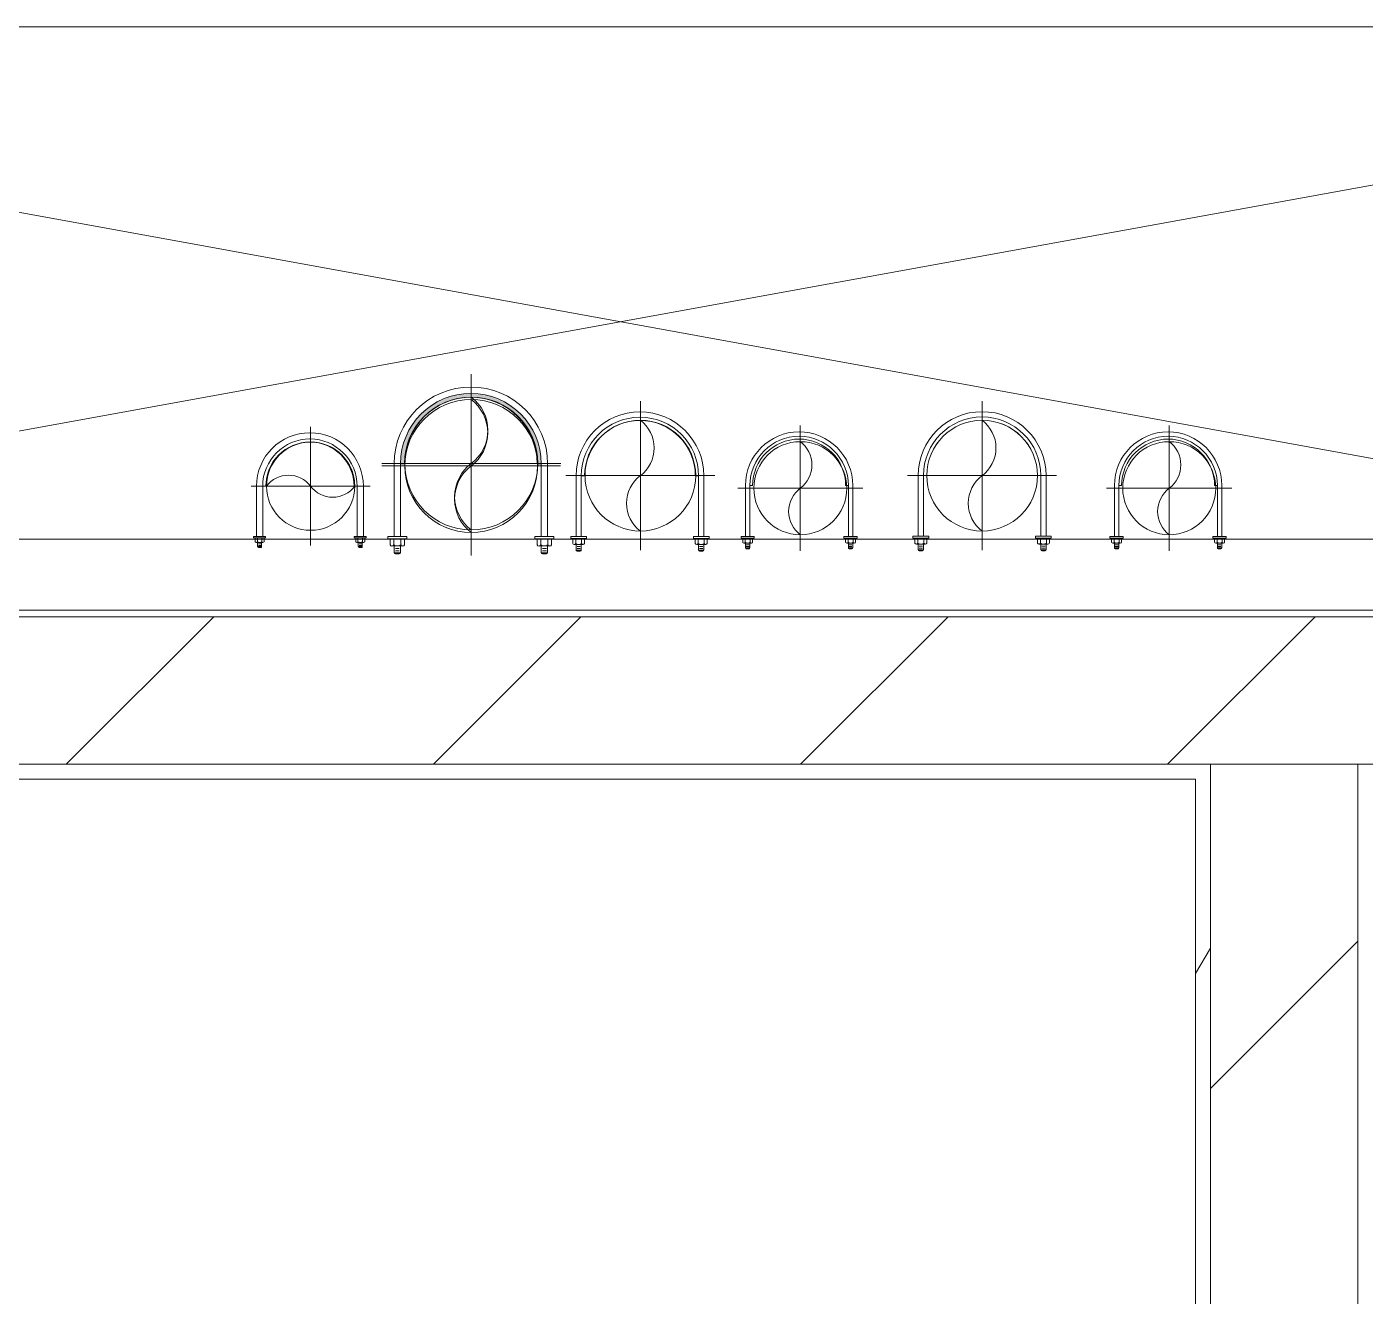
# Model space of a CAD drawing. Header units: millimetres. Extents: x 5356 to 209803, y -16346 to 109894.
# Drawn here: x 84275 to 85183, y 30676 to 31537 of the extents above; entities that cross this region are included whole.
import ezdxf

# ---------------------------------------------------------------- set-up
doc = ezdxf.new("R2010")
doc.units = ezdxf.units.MM
doc.linetypes.add('IMPORT-CENTER _3_', pattern=[10.16, 6.35, -1.27, 1.27, -1.27])
for name, color, linetype, lineweight in [('0-1', 7, 'Continuous', 5), ('0-2', 9, 'Continuous', 9), ('A-WALL-1', 253, 'Continuous', 18), ('A-WALL-2', 9, 'Continuous', 9), ('A-WALL-3', 113, 'Continuous', 18), ('A-WALL-PATT-1', 10, 'Continuous', 9), ('A-WALL-PATT-3', 111, 'Continuous', 9), ('G-IMPT', 8, 'Continuous', 9), ('G-IMPT-2', 8, 'IMPORT-CENTER _3_', 9), ('I-WALL-1', 253, 'Continuous', 18), ('M-EQPM', 50, 'Continuous', 9)]:
    doc.layers.add(name, color=color, linetype=linetype, lineweight=lineweight)
pattern_1 = [(45, (0, 0), (-124.4508, 124.4508), [])]
pattern_2 = [(0, (0, 0), (894.08, 223.52), [73.762, -596.798, 73.762, -596.798, -3576.32]), (0, (0, 0), (894.08, 223.52), [-1341.12, 73.762, -1267.358, 73.762, -596.798, -1564.64]), (0, (0, 0), (894.08, 223.52), [-3352.8, 73.762, -373.278, 73.762, -1043.838]), (120, (335.28, 111.76), (-640.614, 662.536), [73.762, -596.798, 73.762, -4173.118]), (120, (335.28, 111.76), (-640.614, 662.536), [-744.322, -596.798, 73.762, -1267.358, -2235.2]), (120, (335.28, 111.76), (-640.614, 662.536), [-2682.24, 73.762, -596.798, 73.762, -1490.878]), (120, (335.28, 111.76), (-640.614, 662.536), [-3426.562, -373.278, 73.762, -1043.838]), (240, (447.04, 558.8), (-253.466, -886.056), [73.762, -596.798, 73.762, -4173.118]), (240, (447.04, 558.8), (-253.466, -886.056), [-744.322, -596.798, 73.762, -1267.358, -2235.2]), (240, (447.04, 558.8), (-253.466, -886.056), [-2682.24, 73.762, -596.798, 73.762, -1490.878]), (240, (447.04, 558.8), (-253.466, -886.056), [-3426.562, -373.278, 73.762, -1043.838])]

# ---------------------------------------------------------------- blocks, each defined once
blk = doc.blocks.new('NCV_TKTC_TANG 1_rvt-1-TKCS_MB ĐỊNH VỊ MỐC TỌA ĐỘ CÔNG TRÌNH')
at = {"layer": 'A-WALL-PATT-1'}
h = blk.add_hatch(dxfattribs=at)
h.set_pattern_fill('FP_4', color=256, style=0, pattern_type=2)
h.set_pattern_definition(pattern_2)
h.paths.add_polyline_path([(85067.56, 31026.94), (85077.56, 31026.94), (85077.56, 31036.94), (83577.56, 31036.94), (83577.56, 31026.94), (84639.83, 31026.94)])
h = blk.add_hatch(dxfattribs=at)
h.set_pattern_fill('FP_2', color=256, style=0, pattern_type=2)
h.set_pattern_definition(pattern_1)
h.paths.add_polyline_path([(85177.56, 28636.94), (85177.56, 28736.94), (85077.56, 28736.94), (85077.56, 28636.94)])
h.paths.add_polyline_path([(85077.56, 29536.94), (85177.56, 29536.94), (85177.56, 31036.94), (85077.56, 31036.94), (85077.56, 30008.11)])
h = blk.add_hatch(dxfattribs=at)
h.set_pattern_fill('FP_4', color=256, style=0, pattern_type=2)
h.set_pattern_definition(pattern_2)
h.paths.add_polyline_path([(85067.56, 28646.94), (85077.56, 28646.94), (85077.56, 28736.94), (85067.56, 28736.94), (85067.56, 28728.94)])
h.paths.add_polyline_path([(85077.56, 29536.94), (85077.56, 31026.94), (85067.56, 31026.94), (85067.56, 29536.94)])
at = {"layer": 'A-WALL-1'}
for p, q in [((85177.56, 31036.94), (85077.56, 31036.94)), ((85077.56, 31036.94), (85077.56, 31026.94))]:
    blk.add_line(p, q, dxfattribs=at)
at = {"layer": 'A-WALL-2'}
for p, q in [((85177.56, 29536.94), (85177.56, 31036.94)), ((85077.56, 31026.94), (85077.56, 29536.94)), ((85077.56, 29536.94), (85077.56, 31026.94))]:
    blk.add_line(p, q, dxfattribs=at)
at = {"layer": 'I-WALL-1'}
for p, q in [((85077.56, 31036.94), (83577.56, 31036.94)), ((85077.56, 31026.94), (85077.56, 31036.94)), ((83587.56, 31026.94), (85067.56, 31026.94)), ((85067.56, 31026.94), (85067.56, 29536.94))]:
    blk.add_line(p, q, dxfattribs=at)
blk = doc.blocks.new('TKTC_XREF_251221_MB TANG 1 - TKTC_XREF_260130_MB TANG 1_dwg_CUM U_DN150-4202127-TKCS_MB ĐỊNH VỊ MỐC TỌA ĐỘ CÔNG TRÌNH')
at = {"layer": 'G-IMPT'}
blk.add_hatch(color=256, dxfattribs=at).paths.add_polyline_path([(445976.8, 374014), (445999.8, 374010.9), (446021.3, 374002), (446039.7, 373987.9), (446053.8, 373969.5), (446062.7, 373948), (446065.8, 373925), (446062.7, 373901.9), (446053.8, 373880.5), (446039.7, 373862), (446021.3, 373847.9), (445999.8, 373839), (445976.8, 373836), (445976.8, 373841), (445998.5, 373843.8), (446018.8, 373852.2), (446036.2, 373865.6), (446049.5, 373883), (446057.9, 373903.2), (446060.8, 373925), (446057.9, 373946.7), (446049.5, 373967), (446036.2, 373984.4), (446018.8, 373997.7), (445998.5, 374006.1), (445976.8, 374009)])
for p, q in [((445862.8, 374015.5), (445862.8, 374020.5)), ((445866.7, 374015.5), (445866.7, 374020.5)), ((445869.7, 374015.5), (445869.7, 374020.5)), ((445872.8, 374011.2), (445872.8, 374024.7)), ((445881.8, 374022.5), (445874.3, 374022.5)), ((445881.8, 374013.5), (445874.3, 374013.5)), ((445884.8, 374022), (445976.8, 374022)), ((445862.8, 373834.5), (445862.8, 373829.5)), ((445866.7, 373834.5), (445866.7, 373829.5)), ((445869.7, 373834.5), (445869.7, 373829.5)), ((445872.8, 373838.7), (445872.8, 373825.2)), ((445881.8, 373836.5), (445874.3, 373836.5)), ((445881.8, 373827.5), (445874.3, 373827.5)), ((445884.8, 373828), (445976.8, 373828))]:
    blk.add_line(p, q, dxfattribs=at)
at = {"layer": 'G-IMPT', "flags": 128}
for points in [[(445881.8, 374009), (445881.8, 374006), (445884.8, 374006), (445884.8, 374030), (445881.8, 374030), (445881.8, 374027)], [(445872.8, 374014), (445864.3, 374014), (445864.3, 374022), (445872.8, 374022)], [(445874.3, 374027), (445881.8, 374027), (445881.8, 374009), (445874.3, 374009)], [(445884.8, 374014), (445976.8, 374014), (445976.8, 374009)], [(445881.8, 373841), (445881.8, 373844), (445884.8, 373844), (445884.8, 373820), (445881.8, 373820), (445881.8, 373823)], [(445872.8, 373836), (445864.3, 373836), (445864.3, 373828), (445872.8, 373828)], [(445874.3, 373823), (445881.8, 373823), (445881.8, 373841), (445874.3, 373841)], [(445884.8, 373836), (445976.8, 373836), (445976.8, 373841)]]:
    blk.add_lwpolyline(points, dxfattribs=at)
at = {"layer": 'G-IMPT'}
for centre, radius, start, end in [((445864.3, 374020.5), 1.5, 90, 180), ((445864.3, 374015.5), 1.5, 180, 270), ((445875.2, 374024.7), 2.44, 112.6199, 247.3801), ((445880.3, 374018), 7.5, 143.1301, 216.8699), ((445875.2, 374011.2), 2.44, 112.6199, 247.3801), ((445976.8, 373925), 97, 270, 90), ((445976.8, 373925), 89, 270, 90), ((445976.8, 373925), 84, 270, 90), ((445864.3, 373834.5), 1.5, 90, 180), ((445864.3, 373829.5), 1.5, 180, 270), ((445875.2, 373838.7), 2.44, 112.6199, 247.3801), ((445880.3, 373832), 7.5, 143.1301, 216.8699), ((445875.2, 373825.2), 2.44, 112.6199, 247.3801)]:
    blk.add_arc(centre, radius, start, end, dxfattribs=at)
blk = doc.blocks.new('TKTC_XREF_251221_MB TANG 1 - TKTC_XREF_260130_MB TANG 1_dwg_CUM U_DN150-V321-TKCS_MB ĐỊNH VỊ MỐC TỌA ĐỘ CÔNG TRÌNH')
at = {"layer": 'G-IMPT'}
for p, q in [((445862.8, 374015.5), (445862.8, 374020.5)), ((445866.7, 374015.5), (445866.7, 374020.5)), ((445869.7, 374015.5), (445869.7, 374020.5)), ((445872.8, 374011.2), (445872.8, 374024.7)), ((445881.8, 374022.5), (445874.3, 374022.5)), ((445881.8, 374013.5), (445874.3, 374013.5)), ((445884.8, 374022), (445976.8, 374022)), ((445862.8, 373834.5), (445862.8, 373829.5)), ((445866.7, 373834.5), (445866.7, 373829.5)), ((445869.7, 373834.5), (445869.7, 373829.5)), ((445872.8, 373838.7), (445872.8, 373825.2)), ((445881.8, 373836.5), (445874.3, 373836.5)), ((445884.8, 373828), (445976.8, 373828)), ((445881.8, 373827.5), (445874.3, 373827.5))]:
    blk.add_line(p, q, dxfattribs=at)
at = {"layer": 'G-IMPT', "flags": 128}
for points in [[(445872.8, 374014), (445864.3, 374014), (445864.3, 374022), (445872.8, 374022)], [(445874.3, 374027), (445881.8, 374027), (445881.8, 374009), (445874.3, 374009)], [(445881.8, 374009), (445881.8, 374006), (445884.8, 374006), (445884.8, 374030), (445881.8, 374030), (445881.8, 374027)], [(445884.8, 374014), (445976.8, 374014), (445976.8, 374009)], [(445872.8, 373836), (445864.3, 373836), (445864.3, 373828), (445872.8, 373828)], [(445874.3, 373823), (445881.8, 373823), (445881.8, 373841), (445874.3, 373841)], [(445881.8, 373841), (445881.8, 373844), (445884.8, 373844), (445884.8, 373820), (445881.8, 373820), (445881.8, 373823)], [(445884.8, 373836), (445976.8, 373836), (445976.8, 373841)]]:
    blk.add_lwpolyline(points, dxfattribs=at)
at = {"layer": 'G-IMPT'}
for centre, radius, start, end in [((445864.3, 374020.5), 1.5, 90, 180), ((445864.3, 374015.5), 1.5, 180, 270), ((445875.2, 374024.7), 2.44, 112.6199, 247.3801), ((445880.3, 374018), 7.5, 143.1301, 216.8699), ((445875.2, 374011.2), 2.44, 112.6199, 247.3801), ((445976.8, 373925), 97, 270, 90), ((445976.8, 373925), 89, 270, 90), ((445976.8, 373925), 84, 270, 90), ((445864.3, 373834.5), 1.5, 90, 180), ((445864.3, 373829.5), 1.5, 180, 270), ((445875.2, 373838.7), 2.44, 112.6199, 247.3801), ((445880.3, 373832), 7.5, 143.1301, 216.8699), ((445875.2, 373825.2), 2.44, 112.6199, 247.3801)]:
    blk.add_arc(centre, radius, start, end, dxfattribs=at)
blk = doc.blocks.new('TKTC_XREF_251221_MB TANG 1 - TKTC_XREF_260130_MB TANG 1_dwg_CUM U_DN100-V322-TKCS_MB ĐỊNH VỊ MỐC TỌA ĐỘ CÔNG TRÌNH')
at = {"layer": 'G-IMPT'}
for p, q in [((-72.7, 69.3), (-72.7, 60.7)), ((-79.1, 66.6), (-79.1, 63.4)), ((-76.6, 66.6), (-76.6, 63.4)), ((-74.6, 66.6), (-74.6, 63.4)), ((-66.9, 67.9), (-71.7, 67.9)), ((-66.9, 62.1), (-71.7, 62.1)), ((-65, 69), (0, 69)), ((-79.1, -63.4), (-79.1, -66.6)), ((-76.6, -63.4), (-76.6, -66.6)), ((-74.6, -63.4), (-74.6, -66.6)), ((-72.7, -60.7), (-72.7, -69.3)), ((-66.9, -62.1), (-71.7, -62.1)), ((-66.9, -67.9), (-71.7, -67.9)), ((-65, -69), (0, -69))]:
    blk.add_line(p, q, dxfattribs=at)
at = {"layer": 'G-IMPT', "flags": 128}
for points in [[(-71.7, 59.2), (-66.9, 59.2), (-66.9, 70.8), (-71.7, 70.8)], [(-66.9, 70.8), (-66.9, 72.7), (-65, 72.7), (-65, 57.3), (-66.9, 57.3), (-66.9, 59.2)], [(-72.7, 67.6), (-78.1, 67.6), (-78.1, 62.4), (-72.7, 62.4)], [(-65, 61), (0, 61), (0, 57)], [(-72.7, -62.4), (-78.1, -62.4), (-78.1, -67.6), (-72.7, -67.6)], [(-71.7, -70.8), (-66.9, -70.8), (-66.9, -59.2), (-71.7, -59.2)], [(-66.9, -59.2), (-66.9, -57.3), (-65, -57.3), (-65, -72.7), (-66.9, -72.7), (-66.9, -70.8)], [(-65, -61), (0, -61), (0, -57)]]:
    blk.add_lwpolyline(points, dxfattribs=at)
at = {"layer": 'G-IMPT'}
for centre, radius, start, end in [((-71.1, 69.3), 1.56, 112.6199, 247.3801), ((-78.1, 66.6), 0.96, 90, 180), ((-78.1, 63.4), 0.96, 180, 270), ((-67.9, 65), 4.8, 143.1301, 216.8699), ((-71.1, 60.7), 1.56, 112.6199, 247.3801), ((0, 0), 69, 270, 90), ((0, 0), 61, 270, 90), ((0, 0), 57, 270, 90), ((-78.1, -63.4), 0.96, 90, 180), ((-78.1, -66.6), 0.96, 180, 270), ((-71.1, -60.7), 1.56, 112.6199, 247.3801), ((-67.9, -65), 4.8, 143.1301, 216.8699), ((-71.1, -69.3), 1.56, 112.6199, 247.3801)]:
    blk.add_arc(centre, radius, start, end, dxfattribs=at)
blk = doc.blocks.new('TKTC_XREF_251221_MB TANG 1 - TKTC_XREF_260130_MB TANG 1_dwg_$cc-V211-TKCS_MB ĐỊNH VỊ MỐC TỌA ĐỘ CÔNG TRÌNH')
at = {"layer": 'G-IMPT'}
blk.add_circle((0, 0), 0.5, dxfattribs=at)
for centre, radius, start, end in [((0, 0), 0.5, 90, 270), ((0.188, 0.25), 0.313, 126.8699, 233.1301), ((-0.188, -0.25), 0.313, 306.8699, 53.1301)]:
    blk.add_arc(centre, radius, start, end, dxfattribs=at)
at = {"layer": 'G-IMPT-2'}
for p, q in [((0, -0.673), (0, 0.673)), ((-0.673, 0), (0.673, 0))]:
    blk.add_line(p, q, dxfattribs=at)
blk = doc.blocks.new('TKTC_XREF_251221_MB TANG 1 - TKTC_XREF_260130_MB TANG 1_dwg_$cc-4202128-TKCS_MB ĐỊNH VỊ MỐC TỌA ĐỘ CÔNG TRÌNH')
at = {"layer": 'G-IMPT'}
blk.add_circle((0, 0), 0.5, dxfattribs=at)
for centre, radius, start, end in [((0, 0), 0.5, 90, 270), ((0.188, 0.25), 0.313, 126.8699, 233.1301), ((-0.188, -0.25), 0.313, 306.8699, 53.1301)]:
    blk.add_arc(centre, radius, start, end, dxfattribs=at)
at = {"layer": 'G-IMPT-2'}
for p, q in [((0, -0.673), (0, 0.673)), ((-0.673, 0), (0.673, 0))]:
    blk.add_line(p, q, dxfattribs=at)
blk = doc.blocks.new('TKTC_XREF_251221_MB TANG 1 - TKTC_XREF_260130_MB TANG 1_dwg-4202109-TKCS_MB ĐỊNH VỊ MỐC TỌA ĐỘ CÔNG TRÌNH')
at = {"layer": 'G-IMPT', "flags": 128}
blk.add_lwpolyline([(-119499.17, -370207.15), (-119499.17, -370157.15), (-117948.97, -370157.15), (-117948.97, -370205.32), (-119499.17, -370205.32)], dxfattribs=at)
at = {"extrusion": (0, 0, -1)}
for name, p, xscale, yscale, zscale, rotation in [('TKTC_XREF_251221_MB TANG 1 - TKTC_XREF_260130_MB TANG 1_dwg_$cc-4202128-TKCS_MB ĐỊNH VỊ MỐC TỌA ĐỘ CÔNG TRÌNH', (118575.29, -370107.5), 90.07930181379496, 90.07930181379496, -90.07930181379496, 180), ('TKTC_XREF_251221_MB TANG 1 - TKTC_XREF_260130_MB TANG 1_dwg_$cc-4202128-TKCS_MB ĐỊNH VỊ MỐC TỌA ĐỘ CÔNG TRÌNH', (118575.22, -370105.81), 90.07930181379496, 90.07930181379496, -90.07930181379496, 180), ('TKTC_XREF_251221_MB TANG 1 - TKTC_XREF_260130_MB TANG 1_dwg_CUM U_DN150-4202127-TKCS_MB ĐỊNH VỊ MỐC TỌA ĐỘ CÔNG TRÌNH', (319068.96, -609232.63), 0.5361863203273853, 0.5361863203273853, -0.5361863203273853, 90.00000000000001), ('TKTC_XREF_251221_MB TANG 1 - TKTC_XREF_260130_MB TANG 1_dwg_CUM U_DN150-4202127-TKCS_MB ĐỊNH VỊ MỐC TỌA ĐỘ CÔNG TRÌNH', (319068.96, -609232.63), 0.5361863203273853, 0.5361863203273853, -0.5361863203273853, 90.00000000000001), ('TKTC_XREF_251221_MB TANG 1 - TKTC_XREF_260130_MB TANG 1_dwg_$cc-4202128-TKCS_MB ĐỊNH VỊ MỐC TỌA ĐỘ CÔNG TRÌNH', (118460.56, -370114.04), 75.06608484482913, 75.06608484482913, -75.06608484482913, 180), ('TKTC_XREF_251221_MB TANG 1 - TKTC_XREF_260130_MB TANG 1_dwg_$cc-4202128-TKCS_MB ĐỊNH VỊ MỐC TỌA ĐỘ CÔNG TRÌNH', (118460.56, -370114.04), 75.06608484482913, 75.06608484482913, -75.06608484482913, 180), ('TKTC_XREF_251221_MB TANG 1 - TKTC_XREF_260130_MB TANG 1_dwg_$cc-4202128-TKCS_MB ĐỊNH VỊ MỐC TỌA ĐỘ CÔNG TRÌNH', (118228.86, -370114.04), 75.06608484482913, 75.06608484482913, -75.06608484482913, 180), ('TKTC_XREF_251221_MB TANG 1 - TKTC_XREF_260130_MB TANG 1_dwg_CUM U_DN150-V321-TKCS_MB ĐỊNH VỊ MỐC TỌA ĐỘ CÔNG TRÌNH', (285538.73, -569386.41), 0.4468219336061545, 0.4468219336061545, -0.4468219336061545, 90.00000000000001), ('TKTC_XREF_251221_MB TANG 1 - TKTC_XREF_260130_MB TANG 1_dwg_CUM U_DN150-V321-TKCS_MB ĐỊNH VỊ MỐC TỌA ĐỘ CÔNG TRÌNH', (285538.73, -569386.41), 0.4468219336061545, 0.4468219336061545, -0.4468219336061545, 90.00000000000001), ('TKTC_XREF_251221_MB TANG 1 - TKTC_XREF_260130_MB TANG 1_dwg_CUM U_DN150-V321-TKCS_MB ĐỊNH VỊ MỐC TỌA ĐỘ CÔNG TRÌNH', (285306.74, -569386.23), 0.4468219336061545, 0.4468219336061545, -0.4468219336061545, 90.00000000000001), ('TKTC_XREF_251221_MB TANG 1 - TKTC_XREF_260130_MB TANG 1_dwg_$cc-V211-TKCS_MB ĐỊNH VỊ MỐC TỌA ĐỘ CÔNG TRÌNH', (118684.15, -370121.19), 59.85000000000383, 59.85000000000383, -59.85000000000383, 269.9990086637468), ('TKTC_XREF_251221_MB TANG 1 - TKTC_XREF_260130_MB TANG 1_dwg_CUM U_DN100-V322-TKCS_MB ĐỊNH VỊ MỐC TỌA ĐỘ CÔNG TRÌNH', (118684.62, -370121.19), 0.5250000000000002, 0.5250000000000002, -0.5250000000000002, 90.00099133829461), ('TKTC_XREF_251221_MB TANG 1 - TKTC_XREF_260130_MB TANG 1_dwg_$cc-4202128-TKCS_MB ĐỊNH VỊ MỐC TỌA ĐỘ CÔNG TRÌNH', (118352.15, -370122.54), 63.05551126965647, 63.05551126965647, -63.05551126965647, 180), ('TKTC_XREF_251221_MB TANG 1 - TKTC_XREF_260130_MB TANG 1_dwg_CUM U_DN150-V321-TKCS_MB ĐỊNH VỊ MỐC TỌA ĐỘ CÔNG TRÌNH', (258698.35, -537509.44), 0.3753304242291697, 0.3753304242291697, -0.3753304242291697, 90.00000000000001), ('TKTC_XREF_251221_MB TANG 1 - TKTC_XREF_260130_MB TANG 1_dwg_$cc-4202128-TKCS_MB ĐỊNH VỊ MỐC TỌA ĐỘ CÔNG TRÌNH', (118101.99, -370122.54), 63.05551126965647, 63.05551126965647, -63.05551126965647, 180), ('TKTC_XREF_251221_MB TANG 1 - TKTC_XREF_260130_MB TANG 1_dwg_CUM U_DN150-V321-TKCS_MB ĐỊNH VỊ MỐC TỌA ĐỘ CÔNG TRÌNH', (258448.18, -537509.44), 0.3753304242291697, 0.3753304242291697, -0.3753304242291697, 90.00000000000001)]:
    blk.add_blockref(name, p, dxfattribs=dict(at, xscale=xscale, yscale=yscale, zscale=zscale, rotation=rotation))
blk = doc.blocks.new('TKTC_XREF_251221_MB TANG 1 - TKTC_XREF_251221_MB TANG 1-2038492-TKCS_MB ĐỊNH VỊ MỐC TỌA ĐỘ CÔNG TRÌNH')
blk.add_blockref('TKTC_XREF_251221_MB TANG 1 - TKTC_XREF_260130_MB TANG 1_dwg-4202109-TKCS_MB ĐỊNH VỊ MỐC TỌA ĐỘ CÔNG TRÌNH', (169499.1, 384109.72))

msp = doc.modelspace()

# ---------------------------------------------------------------- hatches: boundary and pattern name
at = {"layer": 'A-WALL-PATT-3'}
h = msp.add_hatch(dxfattribs=at)
h.set_pattern_fill('FP_1', color=256, style=0, pattern_type=2)
h.set_pattern_definition(pattern_1)
h.paths.add_polyline_path([(85877.56, 31036.94), (85877.56, 31136.94), (83577.56, 31136.94), (83577.56, 31036.94), (85850.26, 31036.94)])

# ---------------------------------------------------------------- linework, layer by layer
at = {"layer": '0-2'}
for p, q in [((85777.56, 31536.94), (83702.64, 31159.68)), ((83702.64, 31514.2), (85777.56, 31136.94))]:
    msp.add_line(p, q, dxfattribs=at)
at = {"layer": 'A-WALL-3'}
for p, q in [((83577.56, 31536.94), (85777.56, 31536.94)), ((85777.56, 31136.94), (83577.56, 31136.94)), ((83577.56, 31036.94), (85777.71, 31036.94))]:
    msp.add_line(p, q, dxfattribs=at)

# ---------------------------------------------------------------- block references
at = {"layer": '0-1'}
msp.add_blockref('NCV_TKTC_TANG 1_rvt-1-TKCS_MB ĐỊNH VỊ MỐC TỌA ĐỘ CÔNG TRÌNH', (0, 0), dxfattribs=at)
at = {"layer": 'M-EQPM'}
msp.add_blockref('TKTC_XREF_251221_MB TANG 1 - TKTC_XREF_251221_MB TANG 1-2038492-TKCS_MB ĐỊNH VỊ MỐC TỌA ĐỘ CÔNG TRÌNH', (33652.56, 17236.94), dxfattribs=at)

doc.saveas('drawing.dxf')
